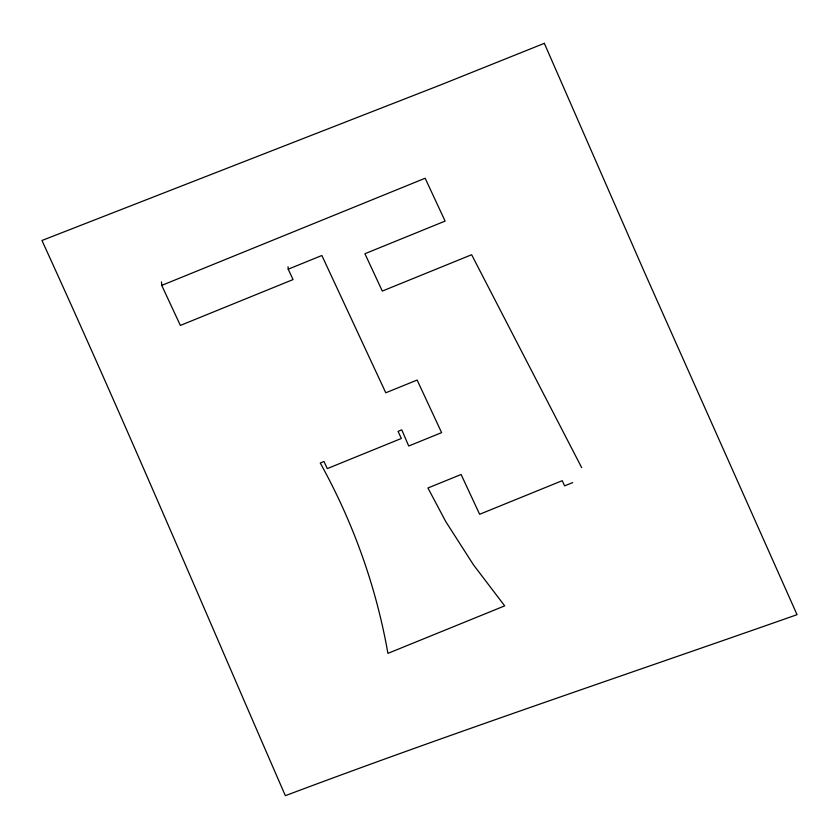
<?xml version="1.0" encoding="UTF-8"?>
<svg xmlns="http://www.w3.org/2000/svg" width="839" height="839" viewBox="0 0 839 839"><rect width="100%" height="100%" fill="white"/><g stroke="black" fill="none" stroke-linecap="round" stroke-linejoin="round"><path stroke-width="1.26" d="M288.05 266.771L288.217 269.193L293.052 279.576L180.364 325.427L161.728 285.396L425.153 178.235L445.11 221.097L364.923 253.724L382.301 291.07L471.633 254.731L581.689 467.659M288.217 269.193L321.861 255.496L385.783 392.788L417.13 380.046L441.608 432.63L408.719 446.012L401.766 429.851L398.053 431.361L401.357 438.472L327.283 468.602L323.98 461.492L320.257 463.013A702.484 649.942 -3.8 0 1 387.922 653.371L504.69 605.873L473.458 564.825L445.792 521.638L427.932 487.994L461.104 474.496L479.625 514.286L562.224 480.684L564.637 485.854L572.691 482.582M161.487 281.862L161.728 285.396M544.333 43.334L440.423 85.001L41.95 240.489C126.039 424.24 204.643 610.425 285.354 795.666C454.738 731.954 626.355 674.671 797.05 614.683L644.31 271.878L544.333 43.334"/></g></svg>
